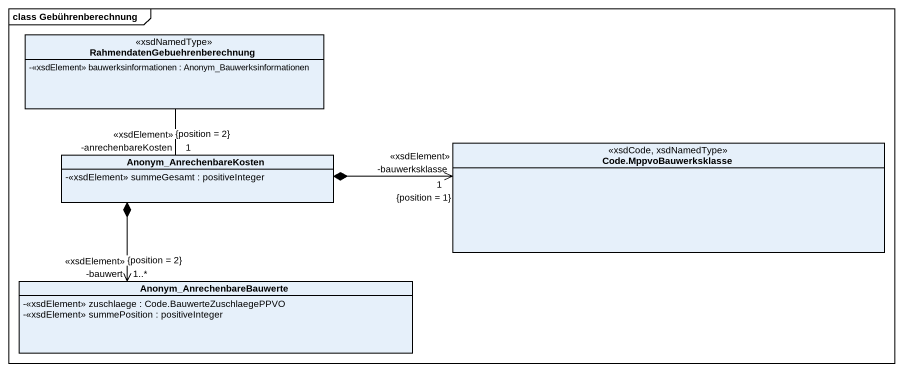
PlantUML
@startuml
mainframe class Gebührenberechnung
hide circle
hide empty members
skinparam classAttributeIconSize 0
class "RahmendatenGebuehrenberechnung" as RahmendatenGebuehrenberechnu <<xsdNamedType>> {
  -<<xsdElement>> bauwerksinformationen : Anonym_Bauwerksinformationen
}
class Anonym_AnrechenbareKosten {
  -<<xsdElement>> summeGesamt : positiveInteger
}
class "Code.MppvoBauwerksklasse" as Code_MppvoBauwerksklasse <<xsdCode, xsdNamedType>>
class Anonym_AnrechenbareBauwerte {
  -<<xsdElement>> zuschlaege : Code.BauwerteZuschlaegePPVO
  -<<xsdElement>> summePosition : positiveInteger
}
Anonym_AnrechenbareKosten "-anrechenbareKosten\n<<xsdElement>>\n1\n{position = 2}" -up- RahmendatenGebuehrenberechnu
Anonym_AnrechenbareKosten *-right-> "-bauwerksklasse\n<<xsdElement>>\n1\n{position = 1}" Code_MppvoBauwerksklasse
Anonym_AnrechenbareKosten *--> "-bauwert\n<<xsdElement>>\n1..*\n{position = 2}" Anonym_AnrechenbareBauwerte
@enduml
